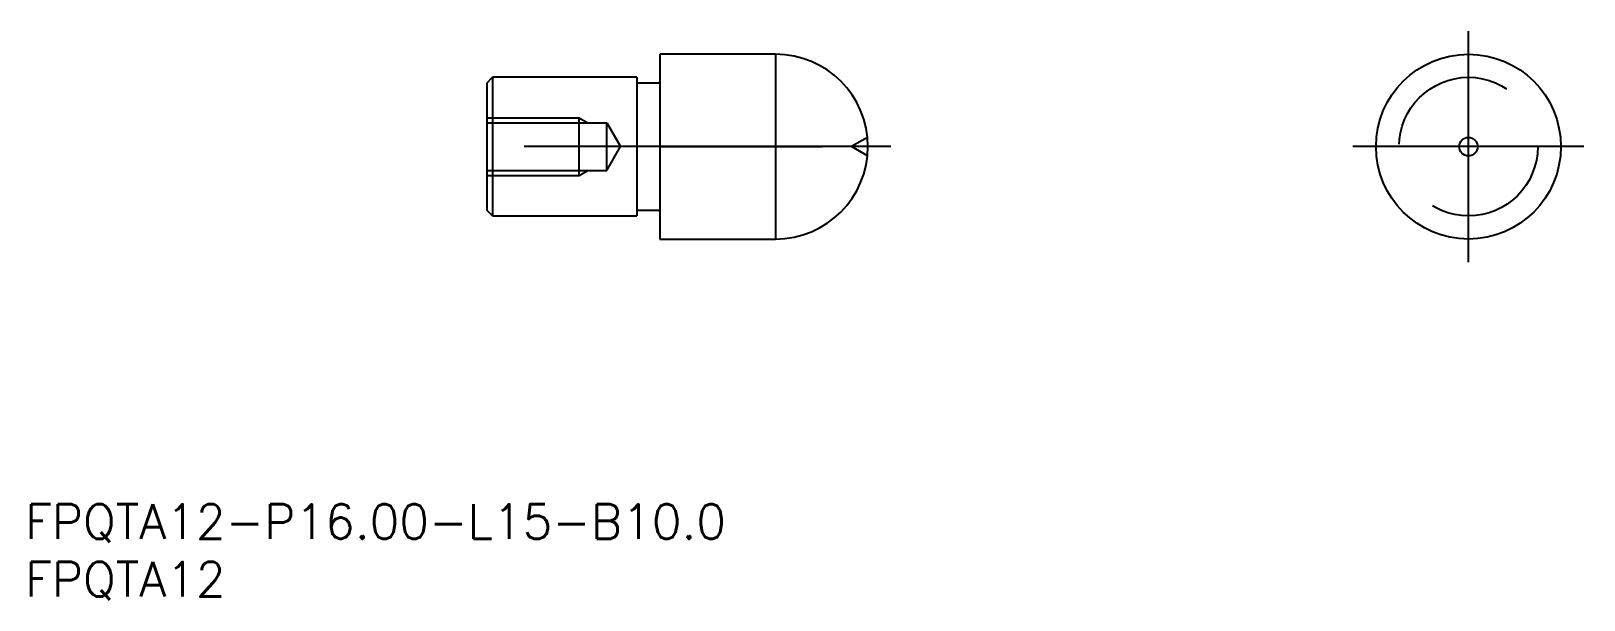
# Model space of a CAD drawing. Extents: x -124 to 10, y -39 to 10.
import ezdxf

# ---------------------------------------------------------------- set-up
doc = ezdxf.new("R2010")
doc.units = 0
doc.linetypes.add('CENTER', pattern=[50.8, 31.75, -6.35, 6.35, -6.35])
doc.linetypes.add('DASHED', pattern=[19.05, 12.7, -6.35])
doc.layers.get('0').update_dxf_attribs({"linetype": 'CONTINUOUS'})
doc.layers.add('CENTER', color=1, linetype='CENTER')
doc.styles.get("Standard").update_dxf_attribs({"font": 'txt.shx', "height": 3, "bigfont": 'bigfont.shx'})

msp = doc.modelspace()

# ---------------------------------------------------------------- linework, layer by layer
at = {"color": 7, "linetype": 'CONTINUOUS'}
for p, q in [((-70, 8), (-70, -8)), ((-60, 8), (-70, 8)), ((-60, 8), (-60, -8)), ((-85, 5.5), (-84.5, 6)), ((-85, 5.5), (-85, -5.5)), ((-72, 6), (-84.5, 6)), ((-84.5, 6), (-84.5, -6)), ((-72, 6), (-72, -6)), ((-70.1, 5.5), (-71.9, 5.5)), ((-70, 0), (-55.93, 0)), ((-84.5, -6), (-85, -5.5)), ((-84.5, -6), (-72, -6)), ((-71.9, -5.5), (-70.1, -5.5)), ((-70, -8), (-60, -8))]:
    msp.add_line(p, q, dxfattribs=at)
at = {"color": 3, "linetype": 'DASHED'}
for p, q in [((-85, 2.5), (-77, 2.5)), ((-85, 2.07), (-74.6, 2.07)), ((-77, -2.5), (-77, 2.5)), ((-77, 2.5), (-76.25, 2.07)), ((-74.6, -2.07), (-74.6, 2.07)), ((-74.6, 2.07), (-73.41, 0)), ((-52.04, 0.8), (-53.43, 0)), ((-52.04, -0.8), (-53.43, 0)), ((-74.6, -2.07), (-73.41, 0)), ((-85, -2.07), (-74.6, -2.07)), ((-85, -2.5), (-77, -2.5)), ((-77, -2.5), (-76.25, -2.07))]:
    msp.add_line(p, q, dxfattribs=at)
at = {"color": 7, "linetype": 'CONTINUOUS'}
for radius in [8, 0.8]:
    msp.add_circle((0, 0), radius, dxfattribs=at)
at = {"color": 3, "linetype": 'DASHED'}
msp.add_circle((0, 0), 6, dxfattribs=at)
at = {"color": 7, "linetype": 'CONTINUOUS'}
for centre, radius, start, end in [((-60, 0), 8, 270, 90), ((-71.9, 5.6), 0.1, 180, 270), ((-70.1, 5.6), 0.1, 270, 0), ((-71.9, -5.6), 0.1, 90, 180), ((-70.1, -5.6), 0.1, 0, 90)]:
    msp.add_arc(centre, radius, start, end, dxfattribs=at)
at = {"layer": 'CENTER', "color": 1, "linetype": 'CENTER'}
for p, q in [((0, -10), (0, 10)), ((-50, 0), (-87, 0)), ((10, 0), (-10, 0))]:
    msp.add_line(p, q, dxfattribs=at)

# ---------------------------------------------------------------- texts
at = {"color": 7, "linetype": 'CONTINUOUS'}
for s, p in [('FPQTA12-P16.00-L15-B10.0', (-124.97, -33.94)), ('FPQTA12', (-124.97, -38.94))]:
    msp.add_text(s, height=3, dxfattribs=at).set_placement(p)

doc.saveas('drawing.dxf')
